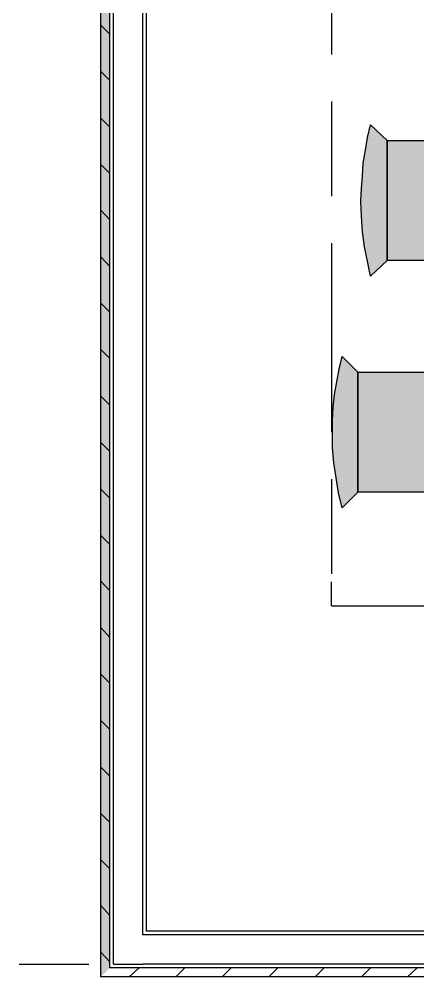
# Model space of a CAD drawing. Extents: x 0 to 810, y -8 to 614.
# Drawn here: x 0 to 63.8, y 125.6 to 279 of the extents above; entities that cross this region are included whole.
import ezdxf

# ---------------------------------------------------------------- set-up
doc = ezdxf.new("R2010")
doc.units = 0
doc.header["$MEASUREMENT"] = 0
doc.layers.add('Line', color=1, linetype='CONTINUOUS')
doc.layers.add('Poly', color=3, linetype='CONTINUOUS')

msp = doc.modelspace()

# ---------------------------------------------------------------- hatches: boundary and pattern name
at = {"layer": 'Poly', "true_color": 0xffffff}
for points in [[(13.08, 125.6), (13.08, 535.76), (14.52, 535.76), (14.52, 127.04)], [(55.8, 259.88), (56.04, 260.84), (58.92, 259.52)], [(56.28, 262.04), (58.92, 259.52), (56.04, 260.84)], [(54.72, 250.4), (54.72, 251.36), (58.92, 259.52)], [(54.72, 251.36), (54.84, 252.32), (58.92, 259.52)], [(58.92, 259.52), (58.92, 240.32), (54.72, 250.4)], [(54.84, 252.32), (54.84, 253.28), (58.92, 259.52)], [(54.96, 254.24), (58.92, 259.52), (54.84, 253.28)], [(55.08, 255.2), (58.92, 259.52), (54.96, 254.24)], [(55.2, 256.16), (58.92, 259.52), (55.08, 255.2)], [(55.32, 257.12), (58.92, 259.52), (55.2, 256.16)], [(55.44, 258.08), (58.92, 259.52), (55.32, 257.12)], [(55.68, 259.04), (58.92, 259.52), (55.44, 258.08)], [(55.8, 259.88), (58.92, 259.52), (55.68, 259.04)], [(58.92, 240.32), (58.92, 259.52), (82.32, 259.52)], [(58.92, 240.32), (82.32, 259.52), (82.32, 240.32)], [(54.72, 250.4), (58.92, 240.32), (54.72, 249.44)], [(54.72, 248.48), (54.72, 249.44), (58.92, 240.32)], [(54.84, 247.52), (54.72, 248.48), (58.92, 240.32)], [(54.84, 246.56), (54.84, 247.52), (58.92, 240.32)], [(54.96, 245.6), (54.84, 246.56), (58.92, 240.32)], [(54.96, 245.6), (58.92, 240.32), (55.08, 244.64)], [(55.2, 243.68), (55.08, 244.64), (58.92, 240.32)], [(55.32, 242.72), (55.2, 243.68), (58.92, 240.32)], [(55.44, 241.76), (55.32, 242.72), (58.92, 240.32)], [(55.68, 240.92), (55.44, 241.76), (58.92, 240.32)], [(55.8, 239.96), (55.68, 240.92), (58.92, 240.32)], [(56.04, 239), (55.8, 239.96), (58.92, 240.32)], [(56.28, 238.04), (56.04, 239), (58.92, 240.32)], [(56.28, 237.8), (56.28, 238.04), (58.92, 240.32)], [(51.72, 224.96), (54.24, 222.44), (51.48, 223.76)], [(50.16, 213.32), (50.16, 214.28), (54.24, 222.44)], [(50.16, 215.24), (50.28, 216.2), (54.24, 222.44)], [(50.16, 214.28), (50.16, 215.24), (54.24, 222.44)], [(54.24, 222.44), (54.24, 203.24), (50.16, 213.32)], [(50.4, 218.12), (54.24, 222.44), (50.28, 217.16)], [(50.28, 217.16), (54.24, 222.44), (50.28, 216.2)], [(50.52, 219.08), (54.24, 222.44), (50.4, 218.12)], [(50.64, 220.04), (54.24, 222.44), (50.52, 219.08)], [(50.88, 221), (54.24, 222.44), (50.64, 220.04)], [(51, 221.96), (54.24, 222.44), (50.88, 221)], [(51.24, 222.92), (54.24, 222.44), (51, 221.96)], [(51.24, 222.92), (51.48, 223.76), (54.24, 222.44)], [(54.24, 203.24), (54.24, 222.44), (77.76, 222.44)], [(54.24, 203.24), (77.76, 222.44), (77.76, 203.24)], [(50.16, 213.32), (54.24, 203.24), (50.16, 212.36)], [(50.16, 211.4), (50.16, 212.36), (54.24, 203.24)], [(50.16, 210.44), (50.16, 211.4), (54.24, 203.24)], [(50.28, 209.48), (50.16, 210.44), (54.24, 203.24)], [(50.28, 208.52), (50.28, 209.48), (54.24, 203.24)], [(50.28, 208.52), (54.24, 203.24), (50.4, 207.56)], [(50.52, 206.6), (50.4, 207.56), (54.24, 203.24)], [(50.64, 205.64), (50.52, 206.6), (54.24, 203.24)], [(50.88, 204.8), (50.64, 205.64), (54.24, 203.24)], [(51, 203.84), (50.88, 204.8), (54.24, 203.24)], [(51.24, 202.88), (51, 203.84), (54.24, 203.24)], [(51.36, 201.92), (51.24, 202.88), (54.24, 203.24)], [(51.6, 200.96), (51.36, 201.92), (54.24, 203.24)], [(51.72, 200.72), (51.6, 200.96), (54.24, 203.24)]]:
    msp.add_hatch(color=7, dxfattribs=at).paths.add_polyline_path(points, flags=0)

# ---------------------------------------------------------------- linework, layer by layer
at = {"layer": 'Line', "color": 178, "true_color": 0x000000}
for p, q in [((13.08, 125.6), (13.08, 535.76)), ((14.52, 127.04), (14.52, 535.76)), ((14.52, 127.04), (14.52, 535.76)), ((15.12, 127.64), (15.12, 535.16)), ((19.8, 132.32), (19.8, 530.6)), ((20.4, 132.92), (20.4, 529.88)), ((50.04, 295.52), (50.04, 273.32)), ((13.08, 278), (14.52, 276.56)), ((13.08, 270.56), (14.52, 269.12)), ((50.04, 265.76), (50.04, 250.64)), ((13.08, 263.12), (14.52, 261.68)), ((55.8, 260), (56.28, 262.04)), ((56.28, 262.04), (58.92, 259.52)), ((55.44, 257.96), (55.8, 260)), ((58.92, 259.52), (82.32, 259.52)), ((58.92, 240.32), (58.92, 259.52)), ((58.92, 259.52), (58.92, 240.32)), ((55.08, 255.92), (55.44, 257.96)), ((13.08, 255.68), (14.52, 254.24)), ((54.96, 253.88), (55.08, 255.92)), ((54.84, 251.84), (54.96, 253.88)), ((54.72, 249.8), (54.84, 251.84)), ((54.84, 247.4), (54.72, 249.8)), ((13.08, 248.36), (14.52, 246.8)), ((54.96, 244.88), (54.84, 247.4)), ((55.32, 242.48), (54.96, 244.88)), ((50.04, 243.08), (50.04, 212.84)), ((55.8, 240.2), (55.32, 242.48)), ((13.08, 240.92), (14.52, 239.36)), ((56.28, 237.8), (55.8, 240.2)), ((58.92, 240.32), (56.28, 237.8)), ((82.32, 240.32), (58.92, 240.32)), ((13.08, 233.48), (14.52, 232.04)), ((13.08, 226.04), (14.52, 224.6)), ((51.24, 222.92), (51.72, 224.96)), ((51.72, 224.96), (54.24, 222.44)), ((50.88, 220.88), (51.24, 222.92)), ((54.24, 222.44), (77.76, 222.44)), ((54.24, 203.24), (54.24, 222.44)), ((54.24, 222.44), (54.24, 203.24)), ((50.52, 218.84), (50.88, 220.88)), ((13.08, 218.6), (14.52, 217.16)), ((50.28, 216.8), (50.52, 218.84)), ((50.16, 214.76), (50.28, 216.8)), ((50.16, 212.72), (50.16, 214.76)), ((50.16, 210.32), (50.16, 212.72)), ((13.08, 211.16), (14.52, 209.72)), ((50.4, 207.92), (50.16, 210.32)), ((50.76, 205.52), (50.4, 207.92)), ((51.12, 203.12), (50.76, 205.52)), ((50.04, 205.28), (50.04, 190.16)), ((13.08, 203.72), (14.52, 202.28)), ((51.72, 200.72), (51.12, 203.12)), ((54.24, 203.24), (51.72, 200.72)), ((77.76, 203.24), (54.24, 203.24)), ((13.08, 196.28), (14.52, 194.84)), ((13.08, 188.96), (14.52, 187.4)), ((50.04, 185), (50.04, 188.84)), ((50.04, 185), (65.04, 185)), ((13.08, 181.52), (14.52, 179.96)), ((13.08, 174.08), (14.52, 172.64)), ((13.08, 166.64), (14.52, 165.2)), ((13.08, 159.2), (14.52, 157.76)), ((13.08, 151.76), (14.52, 150.32)), ((13.08, 144.32), (14.52, 142.88)), ((13.08, 137), (14.52, 135.44)), ((185.16, 132.32), (19.8, 132.32)), ((184.44, 132.92), (20.4, 132.92)), ((13.08, 129.56), (14.52, 128)), ((0, 127.64), (11.16, 127.64)), ((15.12, 127.64), (19.8, 127.64)), ((248.04, 127.64), (19.8, 127.64)), ((244.8, 127.04), (14.52, 127.04)), ((248.04, 127.04), (14.52, 127.04)), ((17.64, 125.6), (19.2, 127.04)), ((25.08, 125.6), (26.52, 127.04)), ((32.52, 125.6), (33.96, 127.04)), ((39.96, 125.6), (41.4, 127.04)), ((47.4, 125.6), (48.84, 127.04)), ((54.84, 125.6), (56.28, 127.04)), ((62.16, 125.6), (63.72, 127.04)), ((244.8, 125.6), (13.08, 125.6))]:
    msp.add_line(p, q, dxfattribs=at)

doc.saveas('drawing.dxf')
